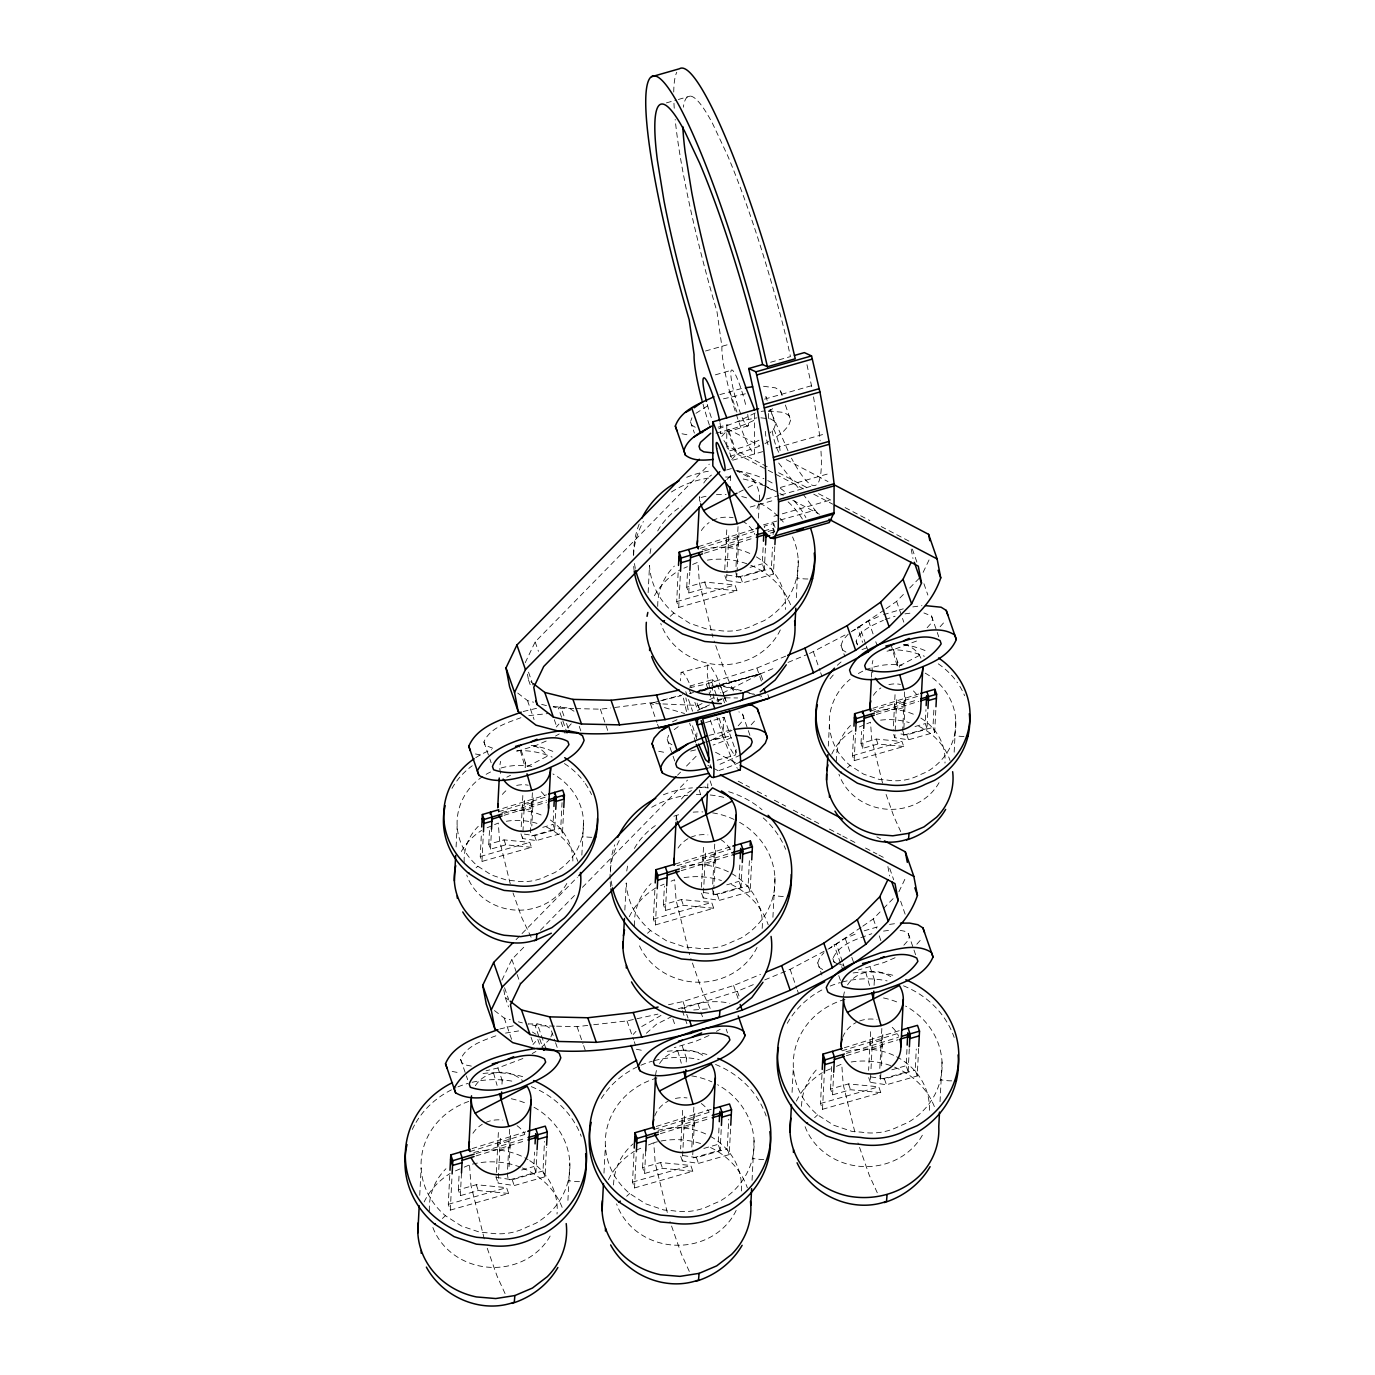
<?xml version="1.0" encoding="UTF-8"?>
<svg xmlns="http://www.w3.org/2000/svg" width="1375" height="1375" viewBox="0 0 1375 1375"><rect width="100%" height="100%" fill="white"/><g stroke="black" fill="none" stroke-linecap="round" stroke-linejoin="round"><path stroke-width="0.75" stroke-dasharray="5 3.75" d="M726.756 447.236L726.791 422.039M754.617 414.081L754.548 453.973A58.42 8.061 74 0 1 733.975 407.069A58.42 8.061 74 0 1 721.927 346.792L716.994 311.764A233.681 32.209 74 0 1 675.177 119.453M768.505 418.498L768.522 410.111M520.403 1167.169A74.456 68.389 2.9 0 0 469.511 1164.9L470.972 1185.319L484.498 1239.872M700.58 1143.536A74.456 68.389 2.9 0 0 653.744 1142.728L655.222 1163.13L667.614 1213.764M500.38 1138.311L498.111 1183.136L514.233 1185.577L545.016 1176.777L546.511 1147.231M524.528 800.439L522.913 832.528M684.63 1116.139L682.344 1160.947L698.466 1163.405L729.248 1154.588L730.761 1125.059M705.495 853.119L703.227 897.944L719.348 900.384L750.131 891.584L751.627 862.039M728.784 535.631L726.928 572.223M872.609 1037.506L870.959 1069.973M896.758 699.617L894.816 737.722L908.514 739.802L934.691 732.308L935.877 708.881M498.369 1132.502L496.1 1177.327L498.111 1183.136M522.827 795.489L520.987 831.6M682.602 1110.33L680.642 1148.967M703.484 847.309L701.319 890.072M726.773 529.839L724.608 572.602M870.581 1031.697L868.622 1070.352M895.039 694.684L893.217 730.778M509.627 1129.287L507.358 1174.112L508.355 1180.214L535.923 1172.325L536.972 1151.734M510.623 1135.389L508.87 1169.919M532.383 792.756L530.458 830.861L531.3 836.034L554.744 829.331L555.655 811.336M533.242 797.947L531.816 826.048M693.859 1107.116L691.797 1147.816M694.856 1113.2L693.103 1147.73M714.742 844.095L712.473 888.92L713.47 895.022L741.039 887.133L742.191 864.48M715.739 850.197L713.78 888.834M738.031 526.608L735.762 571.433L736.759 577.534L764.328 569.645L765.48 547.009M739.028 532.709L737.069 571.364M881.839 1028.483L879.777 1069.183M882.836 1034.584L881.083 1069.114M904.613 691.952L902.67 730.056L903.53 735.23L926.973 728.527L927.884 710.531M905.455 697.142L903.53 735.23M419.736 1195.305L421.111 1168.148M456.088 846.966L457.153 825.791M508.595 1193.448L478.277 1190.527L460.333 1195.648L458.322 1189.856L476.266 1184.717L506.567 1187.639L508.595 1193.448L450.295 1210.12L448.284 1204.311L449.9 1172.394M450.295 1210.12L452.014 1176.072M458.322 1189.856L459.164 1173.373M460.333 1195.648L461.484 1173.013M531.506 847.292L505.742 844.817L490.497 849.166L488.778 844.233L504.023 839.884L529.788 842.359L531.506 847.292L481.955 861.455L480.236 856.522L481.422 833.319M481.955 861.455L483.347 834.023M488.778 844.233L489.5 830.242M490.497 849.166L491.511 829.177M501.978 1084.153L502.167 1080.269M525.456 762.781L525.216 767.645L518.736 745.009M563.664 809.703L562.478 833.13L536.302 840.606L522.603 838.527L522.809 834.539M535.923 1172.325L533.913 1166.516L534.634 1152.113M554.744 829.331L553.025 824.398L553.747 810.408M545.016 1176.777L543.005 1170.967L544.5 1141.422M562.478 833.13L560.759 828.18L562.048 802.639M581.848 855.112L583.567 821.236M567.927 1200.392L569.817 1162.786M603.986 1173.116L605.361 1145.959M624.852 910.112L626.227 882.956A74.456 68.389 2.9 0 0 650.513 930.497L666.48 940.792L684.767 946.98L694.444 947.805A55.894 51.339 2.9 0 0 732.05 941.858L740.833 938.128A74.456 68.389 2.9 0 0 738.461 821.683M648.141 592.625L649.516 565.469A74.456 68.389 2.9 0 0 673.819 613.009L689.769 623.322L708.056 629.492L717.733 630.317A55.894 51.339 2.9 0 0 755.339 624.37L764.122 620.641A74.456 68.389 2.9 0 0 792.533 536.92M692.828 1171.259L662.509 1168.338L644.583 1173.477L642.572 1167.667L660.498 1162.545L690.817 1165.45L692.828 1171.259L634.528 1187.931L632.517 1182.122L634.133 1150.205M634.528 1187.931L636.264 1153.883M713.711 908.256L683.392 905.334L665.448 910.456L663.438 904.647L681.364 899.525L711.683 902.447L713.711 908.256L655.411 924.928L653.383 919.119L654.895 889.316M642.572 1167.667L643.397 1151.202M655.411 924.928L657.13 890.863M644.583 1173.477L645.734 1150.823M737 590.769L706.681 587.847L688.738 592.986L686.727 587.177L704.67 582.038L734.972 584.959L737 590.769L678.7 607.441L676.689 601.631L678.184 571.845M663.438 904.647L664.383 886.136M678.7 607.441L680.419 573.392M665.448 910.456L666.6 887.82M686.727 587.177L687.466 572.756M676.07 820.411L676.38 814.206A29.923 27.483 2.9 0 0 676.93 819.586M688.738 592.986L689.786 572.395M699.462 500.861L699.669 496.736A29.923 27.483 2.9 0 0 700.236 502.098M696.73 736.897L696.936 732.909M686.211 1061.981L686.4 1058.08M707.644 787.892L707.85 783.784M693 1149.792L692.587 1158.025L720.173 1150.136L721.308 1127.5M730.417 480.666L730.83 472.45M774.812 546.666L773.42 574.097L742.637 582.897L726.516 580.456L726.825 574.286M713.47 895.022L713.677 890.897M736.106 749.323L735.659 754.944L734.267 754.789C726.808 743.909 721.205 730.675 724.041 717.286L705.547 722.58M736.759 577.534L736.966 573.409M720.173 1150.136L718.145 1144.327L718.987 1127.861M741.039 887.133L739.028 881.323L739.853 864.858M758.45 518.1L759.189 503.628M729.248 1154.588L727.237 1148.778L728.733 1119.25M764.328 569.645L762.317 563.836L763.142 547.37M750.131 891.584L748.12 885.775L749.392 860.458M773.42 574.097L771.409 568.288L772.475 547.198M773.111 534.531L773.678 523.48L764.225 526.178L765.566 530.062M752.056 1180.3L754.067 1140.614M772.922 917.28L774.933 877.594M796.331 597.712L798.222 560.106M792.069 1092.403L793.341 1067.327M828.3 746.144L829.383 724.969M880.808 1092.627L850.489 1089.722L832.562 1094.844L830.552 1089.034L848.478 1083.912L878.797 1086.817L880.808 1092.627L822.508 1109.298L820.497 1103.489L822.009 1073.703M822.508 1109.298L824.244 1075.25M830.552 1089.034L831.686 1066.398M832.562 1094.844L833.611 1074.253M903.736 746.487L877.955 743.995L862.727 748.361L861.008 743.428L876.253 739.062L902.017 741.538L903.736 746.487L854.184 760.65L852.466 755.717L853.634 732.497M854.184 760.65L855.559 733.219M861.008 743.428L861.609 731.431M862.727 748.361L863.638 730.366M871.475 677.188L871.784 670.794M874.087 985.291L874.397 979.447M918.62 1048.541L917.245 1075.972L886.445 1084.772L870.341 1082.331L870.856 1072.036M919.497 655.411L897.428 666.841L897.686 661.977M909.287 1048.867L908.153 1071.52L880.567 1079.392L880.98 1071.159M908.153 1071.52L906.125 1065.711L907.07 1047.183M926.973 728.527L925.255 723.594L925.959 709.603M917.245 1075.972L915.217 1070.162L916.283 1049.056M934.691 732.308L932.972 727.375L933.952 708.211M954.164 752.177L955.78 720.431M940.036 1101.667L942.047 1061.981M724.281 695.802L716.358 675.83L709.741 664.95L681.106 672.375L680.505 680.78M707.798 664.744L707.283 674.833L710.428 692.347M714.158 698.844L712.027 686.864L712.405 679.645L715.877 682.498L720.792 692.914M492.662 748.223L485.048 745.181L483.931 741.933C489.93 727.547 507.478 722.769 520.902 717.698M695.252 427.281L691.591 424.995L690.473 421.764L691.952 417.777M471.35 1066.089L465.403 1064.938L461.759 1062.652L460.642 1059.42C466.623 1045.034 484.189 1040.256 497.612 1035.169M760.908 417.828L770.739 418.962L774.383 421.231L775.5 424.48L774.022 428.467L770.034 432.919M550.894 1036.922L552.269 1033.209M671.945 744.752L668.302 742.483L667.184 739.234L668.663 735.247M768.436 410.884L783.991 412.448L789.078 415.628L790.642 420.148L788.562 425.717L782.994 431.939L774.314 438.402M845.969 652.094L842.583 649.98L841.019 645.442L843.081 639.891L848.667 633.669M857.278 644.359L856.144 641.128C860.148 629.698 873.228 625.092 883.317 620.331M822.68 969.564L819.294 967.45L817.73 962.93L819.792 957.361L823.969 952.703M837.633 964.116L833.972 961.847L832.855 958.598C839.248 943.594 857.811 938.953 871.819 933.711M525.233 662.698L535.167 641.902L709.277 464.183M501.944 980.169L511.878 959.389L525.388 945.587M923.123 572.344L929.483 559.006M898.923 891.739L906.194 876.494M721.755 436.391L728.286 429.258L759.67 445.723M731.792 459.473L736.828 453.853L728.286 429.258M701.336 691.058L760.633 673.767L776.273 667.288M556.273 727.014L558.938 724.041M567.909 727.512L573.495 721.291M738.203 725.811L742.191 721.342L743.686 717.372L742.552 714.123L738.908 711.855M751.163 724.831L756.731 718.592M532.984 1044.502L535.648 1041.528M550.189 1038.778L541.733 1047.148M927.163 627.688L931.167 623.236L932.645 619.248L931.528 616L923.914 612.958M940.139 626.708L945.708 620.486M633.205 1034.447L635.989 1031.336M646.37 1033.244L656.58 1024.152L672.048 1016.452M903.873 945.175L907.861 940.706L909.356 936.736L908.239 933.487L904.578 931.219L898.648 930.067M916.85 944.195L922.419 937.956M726.825 479.583L732.823 473.464M516.055 939.658L520.541 935.086M522.036 933.556L577.345 877.216M677.531 775.191L680.522 772.148M686.503 766.064L698.466 753.878M540.392 930.273L576.417 893.509M582.416 887.373L687.483 780.141M886.084 608.695L896.603 601.356L903.873 593.948M909.683 588.019L921.302 576.159M862.795 926.183L873.314 918.844L882.028 909.941M883.489 908.462L893.647 898.081M695.956 413.308L710.205 404.198M768.659 411.658L774.452 407.344M674.214 729.627L678.889 726.155M851.159 631.795L868.553 620.933L881.53 615.312M641.73 1026.541L660.997 1015.437M827.87 949.283L845.264 938.42L858.241 932.8M884.331 609.933L852.895 630.884M861.042 927.403L829.606 948.355M755.27 412.964L737.945 421.472L718.747 428.794M758.983 440.241L746.47 446.067L726.67 451.722M764.964 443.609L768.694 441.53M555.483 736.072L559.23 733.975M731.981 730.434L710.686 740.283L723.044 736.777L731.706 758.759L737.361 768.367M740.506 755.03L717.234 765.531M532.194 1053.542L535.941 1051.463M716.444 1031.37L720.173 1029.273M809.531 653.503L847.395 633.806M764.723 979.911L790.144 969.375L824.089 951.294M738.856 492.267L746.281 488.434M748.137 487.472L755.545 483.639M506.825 777.167L510.503 775.277M527.055 766.7L547.284 756.233A25.438 23.358 2.9 0 0 531.884 745.164M702.109 703.519L698.328 705.444L662.853 703.948M709.655 699.686L713.436 697.761M722.872 692.966L760.633 673.767L763.262 681.347M672.478 721.806L680.264 718.248M697.778 710.239L709.448 704.911M717.234 701.353L725.02 697.812L737.636 697.967M759.395 446.256L730.366 456.311M546.167 741.039L535.047 745.869L513.322 752.366M916.523 641.042L893.406 649.67L883.558 652.025M522.878 1058.527L497.905 1067.963L486.08 1070.781M708.967 1035.547L695.991 1041.167L674.266 1047.664M895.091 957.722L883.97 962.534L858.309 969.977M683.856 568.202L687.38 566.706M487.094 827.784L490.823 826.203M859.306 726.98L863.053 725.381M660.567 885.689L664.073 884.177M455.452 1170.881L460.728 1168.63M636.178 1150.205L643.208 1147.197M825.911 1070.816L831.188 1068.564M692.639 564.455L697.916 562.237L699.377 582.639L712.903 637.192M494.553 824.622L498.3 823.041L499.537 840.383L510.503 884.898M866.783 723.8L870.513 722.219L871.75 739.578L883.248 785.95M671.12 881.203L674.627 879.708L676.087 900.127L689.614 954.68M464.234 1167.134L469.511 1164.9M648.484 1144.962L653.744 1142.728M836.464 1066.33L841.741 1064.095L843.202 1084.497L855.594 1135.131M689.7 687.723L706.269 684.062L756.886 668.078L785.709 656.133M788.013 662.423L807.572 654.328M668.473 1004.747L682.98 1001.55L733.597 985.548L760.495 974.411M698.998 1003.372L737.344 991.255L754.944 983.967M719.812 394.625L741.52 388.506M723.473 398.836L746.625 393.508M715.928 433.125L729.3 429.791A58.386 21.639 -19.1 0 0 754.566 420.062M883.506 614.659L903.255 608.816M885.173 619.523L895.108 616.223M709.019 735.384L732.394 729.627M706.733 741.572L731.878 735.573M864.188 930.823L878.006 926.767M678.184 1008.786C694.684 1003.595 712.645 999.161 729.85 1003.337M698.466 546.597L754.05 529.22M502.734 808.431L546.477 794.836M872.97 708.262L918.706 694.014M675.177 864.067L730.761 846.691M472.055 1148.606L525.645 1131.9M844.284 1047.784L899.903 1030.477M656.305 1126.417L711.923 1109.109M700.339 548.264L753.93 531.575M498.644 811.731L546.373 796.847M870.873 710.909L918.603 696.025M677.05 865.752L730.641 849.062M469.923 1151.597L525.525 1134.255M842.153 1050.792L899.783 1032.831M654.173 1129.425L711.803 1111.464M704.619 550.859L754.462 535.494M704.498 553.214L754.342 537.848M504.213 813.295L546.631 800.233M504.109 815.306L546.528 802.227M876.425 712.491L916.919 699.995M876.322 714.484L918.758 701.422M681.33 868.33L733.133 852.397M681.209 870.702L733.013 854.752M476.214 1153.522L526.058 1138.173M476.094 1155.894L525.938 1140.528M846.45 1053.353L898.288 1037.352M846.33 1055.725L898.167 1039.723M660.464 1131.35L710.308 1115.984M660.344 1133.705L710.188 1118.339M701.972 690.989L760.633 673.767L699.342 690.25M666.411 102.884L676.345 100.048M678.339 99.481L690.25 96.061M705.461 351.02L727.323 344.781M715.378 374.842L731.277 370.305M770.584 362.261L790.436 356.589L788.081 345.709A204.462 28.187 74 0 0 727.427 155.152L712.542 123.458A204.462 28.187 74 0 0 683.341 107.198M764.534 399.145L813.983 385M748.155 425.786L720.345 433.744A29.202 4.022 74 0 0 719.898 422.417M732.686 460.212L764.483 451.12M775.706 447.958L825.155 433.83M726.602 469.958L731.809 468.462M780.33 487.489L829.778 473.361M766.356 499.091L778.714 495.55M780.777 494.966L813.742 485.547M750.217 507.048L774.933 499.984M773.919 516.227L829.555 500.311M763.52 524.855L815.031 510.125L820.548 516.708M763.984 530.905L773.438 528.206L775.448 534.016M768.127 531.455L775.689 529.289M770.413 533.088L774.538 531.902M750.062 567.342L762.317 563.836M726.516 580.456L724.505 574.647L740.609 577.105L771.409 568.288M676.689 601.631L734.972 584.959M689.82 686.091L712.405 679.645M760.633 673.767L695.561 691.934L720.569 685.747L740.816 691.006M716.805 700.15L725.02 697.812L726.275 701.628M697.091 703.106L698.998 708.95L709.277 706.011M717.183 760.237L735.659 754.944M542.764 827.337L553.025 824.398M914.994 726.533L925.255 723.594M522.603 838.527L520.884 833.594L534.583 835.673L560.759 828.18M480.236 856.522L529.788 842.359M900.934 733.975L906.812 734.869L932.972 727.375M852.466 755.717L902.017 741.538M726.773 884.83L739.028 881.323M703.227 897.944L701.216 892.134L717.32 894.575L748.12 885.775M653.383 919.119L711.683 902.447M521.658 1170.022L533.913 1166.516M891.825 1069.802L906.125 1065.711M496.1 1177.327L512.205 1179.767L543.005 1170.967M870.341 1082.331L868.312 1076.522L884.434 1078.963L915.217 1070.162M448.284 1204.311L506.567 1187.639M820.497 1103.489L878.797 1086.817M703.845 1148.417L718.145 1144.327M682.344 1160.947L680.333 1155.155L696.455 1157.595L727.237 1148.778M632.517 1182.122L690.817 1165.45M654.414 702.333L612.837 707.73M662.578 700.133L680.969 695.183M699.583 690.955L710.755 687.998L699.377 690.989M699.222 691.058L710.669 688.153M658.642 701.336L650.323 703.433L656.889 722.339M660.722 700.803L681.519 695.578M689.391 693.55L693.516 692.519M737.962 421.455L756.989 417.845M718.145 427.144L728.011 424.789M523.17 711.511L536.955 708.228M528.808 715.619L549.725 713.384M690.662 751.077L696.575 749.667M707.334 768.264L711.287 767.336M499.881 1028.981L513.666 1025.698M505.519 1033.106L518.633 1030.923M593.708 1024.736L627.034 1020.903L657.92 1014.131M761.148 411.4L764.809 410.902M912.811 606.908L921.938 605.67M904.973 613.869L912.312 612.872M889.522 924.395L895.005 923.656M883.523 931.098L890.845 930.102M693.705 1009.972L710.669 1008.683M575.747 708.606L600.342 709.173L610.758 707.97M556.548 1026.18L577.053 1026.661L591.628 1024.977M763.538 386.272L775.448 387.853L780.536 391.033L781.859 394.814M553.283 706.458L568.906 708.039L573.994 711.202M573.684 708.555L558.439 708.194L553.197 706.905M554.503 1026.128L535.15 1025.681L528.155 1023.962L537.333 1023.894L545.617 1025.509L550.705 1028.689L554.898 1040.772M660.756 703.862L650.323 703.433L656.373 705.203M681.106 672.375L683.048 672.581L685.97 676.362L691.195 687.087M682 433.778L690.267 435.394M658.711 751.266L666.978 752.881M475.458 753.964L483.725 755.562M839.609 964.511L843.562 965.267M636.402 1049.263L644.686 1050.878M452.169 1071.434L460.436 1073.05M720.208 684.888L742.603 691.006M748.911 693.103L752.967 694.152M517.739 693.069L527.502 700.58L533.552 702.195M541.647 704.344L549.725 706.492M494.45 1010.556L504.213 1018.05L510.262 1019.666M518.358 1021.814L522.397 1022.897M744.648 691.573L754.858 694.409M756.903 694.977L763.039 696.661M664.434 707.575L684.578 713.505M786.242 459.663L828.008 481.577M767.198 466.744L727.289 445.809L731.569 458.098M778.611 472.725L807.108 487.678M818.52 493.659L831.823 500.637M845.127 507.616L869.842 520.575M881.238 526.573L909.752 541.527M736.828 453.853L766.305 469.322M768.212 470.319L806.163 490.222M813.759 494.209L832.734 504.161M735.831 470.387L762.438 484.361M764.345 485.358L783.337 495.327M792.842 500.311L819.448 514.267M715.498 752.245L738.272 764.191M876.838 836.894L880.636 838.887M707.798 765.273L711.597 767.267M713.505 768.264L719.211 771.255M738.203 781.223L749.616 787.205M757.212 791.209L766.717 796.194M774.314 800.181L785.727 806.163M793.323 810.15L804.736 816.131M806.627 817.128L821.838 825.103M829.434 829.091L840.847 835.072M842.737 836.069L857.948 844.044M865.545 848.031L876.958 854.013M878.848 855.009L884.555 858M532.366 1032.023L536.009 1034.292M482.745 776.462A63.284 58.128 2.9 0 0 477.795 866.198L491.373 874.964L506.911 880.206L515.144 880.911A47.523 43.639 2.9 0 0 547.095 875.858L554.572 872.678A63.284 58.128 2.9 0 0 552.939 773.936M845.006 999.333A74.456 68.389 2.9 0 0 817.627 1114.867L833.594 1125.18L851.881 1131.367L861.558 1132.175A55.894 51.339 2.9 0 0 899.147 1126.245L907.947 1122.498A74.456 68.389 2.9 0 0 905.558 1006.07M657.027 1077.966A74.456 68.389 2.9 0 0 629.647 1193.5L645.614 1203.812L663.902 1210L673.578 1210.808A55.894 51.339 2.9 0 0 711.167 1204.878L719.967 1201.131A74.456 68.389 2.9 0 0 717.578 1084.703M468.738 1101.427A74.456 68.389 2.9 0 0 445.414 1215.689L461.364 1225.984L479.652 1232.172L489.328 1232.997A55.894 51.339 2.9 0 0 526.934 1227.05L535.717 1223.32A74.456 68.389 2.9 0 0 533.345 1106.875M527.433 674.197L528.516 679.938L531.781 682.447M503.766 989.759L505.227 997.425L508.492 999.917M778.68 463.014L799.167 489.07M802.931 493.934L815.031 510.125M900.728 831.6L893.939 816.733L885.242 792.034M733.459 690.92L725.467 673.406L714.141 641.025M877.284 1192.778L869.292 1175.281L857.966 1142.883M710.17 1008.391L702.178 990.894L690.852 958.495M531.111 937.183L521.727 917.538L513.013 892.856M689.305 1271.411L681.312 1253.914L669.986 1221.516M505.055 1293.583L497.062 1276.086L486.991 1247.52M689.184 690.13L690.955 693.516M788.013 450.811L769.983 409.647M722.82 698.139L724.745 703.33M694.856 702.316L698.053 710.961M912.364 549.089L917.623 564.214M923.931 583.722L927.867 595.066M931.528 616L936.787 631.142M937.252 632.483L938.747 636.814M896.603 601.356L901.863 616.498M902.516 618.389L903.822 622.17M893.406 649.67L899.508 667.236M868.553 620.933L873.159 634.184M875.789 641.747L877.095 645.528M906.812 734.869L908.514 739.802M785.383 405.006L790.642 420.148M865.734 644.222L859.822 627.189L857.347 627.206L862.606 642.331M866.387 646.113L868.347 651.784M893.681 734.422L894.816 737.722M856.144 641.128L857.467 644.909M767.164 400.417L765.858 396.636L766.975 399.884M770.258 409.337L775.5 424.48M876.253 739.062L877.955 743.995M841.019 645.442L844.955 656.803M729.712 391.325L736.931 412.139M773.678 523.48L775.019 527.347M889.745 868.467L893.681 879.811M900.642 901.209L905.231 914.444M813.433 651.887L820.016 670.811M820.669 672.702L821.975 676.483M908.239 933.487L916.764 958.083M727.736 430.306L736.278 454.902M873.314 918.844L876.597 928.297M879.227 935.859L881.856 943.439M690.473 421.764L694.409 433.108M740.609 577.105L742.637 582.897M870.117 967.158L875.6 982.97M767.852 694.581L769.175 698.362M756.886 668.078L761.475 681.312M845.264 938.42L851.177 955.453M851.83 957.344L853.806 963.016M884.434 1078.963L886.445 1084.772M842.445 961.692L836.533 944.677L834.058 944.677L842.6 969.272M843.098 963.583L845.058 969.272M704.67 582.038L706.681 587.847M832.855 958.598L834.178 962.38M838.767 975.631L841.397 983.194M742.552 714.123L747.811 729.248M748.275 730.606L750.441 736.828M817.73 962.93L821.906 975.03M711.803 682.052L716.564 695.75M717.234 697.709L718.592 701.628M724.041 717.286L736.261 752.537M848.478 1083.912L850.489 1089.722M706.269 684.062L711.528 699.188M710.359 720.156L714.948 733.408M790.144 969.375L796.709 988.281M797.38 990.172L798.686 993.97M685.781 691.642L687.827 697.52M688.497 699.48L692.587 711.219M710.359 764.809L711.666 768.591M710.102 780.845L711.923 786.122M667.184 739.234L672.237 753.827M673.097 756.267L675.056 761.939M717.32 894.575L719.348 900.384M657.542 724.23L658.866 728.011M737.344 991.255L739.32 996.927M733.597 985.548L738.186 998.8M681.364 899.525L683.392 905.334M726.172 1029.136L727.478 1032.917M600.342 709.173L608.867 733.769M702.488 1016.761L697.898 1003.527L681.708 1008.838L684.114 1006.809L686.091 1012.481M682.98 1001.55L685.609 1009.112M686.744 1014.372L688.05 1018.153M682.361 1010.728L686.967 1023.962M579.253 726.344L580.817 730.864M672.891 1018.995L675.52 1026.558M682.138 1045.791L687.62 1061.586M563.905 715.877L560.622 706.423L558.439 708.194L566.981 732.789M566.534 723.439L569.164 731.019M535.167 641.902L538.45 651.355M561.086 721.944L565.022 733.305M554.314 719.727L556.944 727.289M528.516 672.152L533.122 685.403M696.455 1157.595L698.466 1163.405M528.516 679.938L531.145 687.5M527.502 700.58L534.067 719.486M627.034 1020.903L633.6 1039.827M634.253 1041.717L635.577 1045.498M521.194 750.475L526.677 766.287M660.498 1162.545L662.509 1168.338M534.583 835.673L536.302 840.606M483.931 741.933L489.655 758.416M489.844 758.966L491.15 762.747M577.053 1026.661L582.948 1043.677M583.619 1045.567L585.578 1051.239M504.023 839.884L505.742 844.817M555.552 1042.662L557.528 1048.352M545.875 1048.489L537.333 1023.894L535.15 1025.681L539.086 1037.025M539.756 1038.916L543.692 1050.277M511.878 959.389L516.467 972.623M517.138 974.514L520.42 983.967M537.797 1039.431L540.616 1047.544M531.025 1037.214L533.655 1044.777M504.573 987.748L508.509 999.092M505.227 997.425L508.509 1006.878M504.213 1018.05L512.737 1042.645M497.905 1067.963L503.387 1083.775M512.205 1179.767L514.233 1185.577M460.642 1059.42L465.884 1074.545M466.348 1075.903L467.672 1079.684M476.266 1184.717L478.277 1190.527M780.536 391.033L782.1 395.553M720.569 685.747L725.691 701.319L725.02 697.812M723.319 731.259L719.039 717.698M723.044 736.777L716.942 717.475M699.583 709.259L698.328 705.444L698.998 708.95M696.627 738.891L691.763 723.353M695.733 742.5L689.666 723.13M890.948 644.205L897.428 666.841M865.769 972.297L869.877 986.648M699.256 789.972L701.009 796.108M677.789 1050.93L681.312 1063.219M493.556 1073.119L497.08 1085.408M686.503 711.511L682.481 694.048M806.97 364.736L811.783 386.959M688.188 709.878L685.867 697.95M911.178 549.055L912.966 558.473M887.889 866.542L889.677 875.944M813.519 396.894L818.83 429.395A204.462 28.187 74 0 1 820.136 440.825M879.897 1075.336L880.567 1079.392M709.414 425.184A58.42 8.061 74 0 1 702.986 404.009M711.322 417.536A29.202 4.022 74 0 1 706.939 403.167M674.231 108.247A233.681 32.209 74 0 1 673.956 103.263M673.733 92.022A233.681 32.209 74 0 1 676.741 72.273M747.708 414.459A29.202 4.022 74 0 1 741.452 415.817M740.884 414.356A29.202 4.022 74 0 1 731.38 370.167A29.202 4.022 74 0 1 746.419 407.997M820.978 451.172A204.462 28.187 74 0 1 791.467 458.15M723.886 440.619A14.609 2.011 74 0 1 727.873 448.834M778.783 452.289A12.77 1.753 74 0 1 772.716 433.623A12.77 1.753 74 0 1 775.466 433.039A12.77 1.753 74 0 1 780.106 451.997M768.006 444.761A12.77 1.753 74 0 1 766.7 431.303M963.978 736.467A22.327 8.714 13.3 0 1 954.405 735.505M925.169 673.131A63.284 58.128 2.9 0 1 926.802 771.873L919.325 775.053A47.523 43.639 2.9 0 1 887.356 780.089L879.141 779.402L863.586 774.142L850.025 765.394A63.284 58.128 2.9 0 1 850.145 679.25M858.361 673.527A63.284 58.128 2.9 0 1 863.741 670.725M865.597 669.9A63.284 58.128 2.9 0 1 901.966 665.277M831.772 754.084A63.284 58.128 2.9 0 1 852.173 730.692M880.602 720.156A63.284 58.128 2.9 0 1 909.219 722.58M918.775 726.292A63.284 58.128 2.9 0 1 950.056 760.513M837.323 665.277A77.069 70.778 2.9 0 1 843.219 660.241M861.97 649.619A77.069 70.778 2.9 0 1 867.608 647.625M903.409 644.617A77.069 70.778 2.9 0 1 928.28 652.025M830.036 678.837A77.069 70.778 2.9 0 1 835.656 672.478M889.006 649.808A77.069 70.778 2.9 0 1 924.378 656.27M938.266 663.833A77.069 70.778 2.9 0 1 957.498 682.773M959.802 686.297A77.069 70.778 2.9 0 1 964.597 695.681M939.039 782.684A54.364 49.93 2.9 0 1 886.205 809.153A54.364 49.93 2.9 0 1 838.939 774.228M836.413 761.372A54.364 49.93 2.9 0 1 850.489 725.502M874.156 711.717A54.364 49.93 2.9 0 1 915.613 715.223M920.872 718.094A54.364 49.93 2.9 0 1 944.969 763.056M850.025 765.359A22.327 5.62 -49.9 0 1 847.464 767.748M873.417 695.32A25.438 23.358 2.9 0 1 880.894 687.947M888.903 684.612A25.438 23.358 2.9 0 1 900.453 684.406M913.43 690.955A25.438 23.358 2.9 0 1 917.452 695.836M872.85 672.598A25.438 23.358 2.9 0 1 872.902 660.516M904.114 644.359A25.438 23.358 2.9 0 1 921.353 659.123M731.259 737.55A58.386 21.639 -19.1 0 1 713.058 745.061M739.802 762.145A58.386 21.639 -19.1 0 1 716.306 771.341M817.627 1114.833A26.262 6.617 -49.9 0 1 814.619 1117.652M796.383 1101.117A74.456 68.389 2.9 0 1 822.37 1072.638M851.177 1061.998A74.456 68.389 2.9 0 1 892.633 1066.347M894.627 1067.155A74.456 68.389 2.9 0 1 935.309 1109.144M951.706 1080.853A26.262 10.244 13.3 0 1 940.431 1079.719M787.239 1023.327A90.664 83.273 2.9 0 1 822.456 989.656M830.156 986.064A90.664 83.273 2.9 0 1 840.211 982.575M842.256 982.008A90.664 83.273 2.9 0 1 887.081 980.891M903.512 985.841A90.664 83.273 2.9 0 1 954.164 1037.438M883.506 997.941A74.456 68.389 2.9 0 1 899.869 1003.234M853.119 972.967A90.664 83.273 2.9 0 1 895.744 976.095M922.35 1135.217A63.972 58.747 2.9 0 1 860.183 1166.378A63.972 58.747 2.9 0 1 804.581 1125.266M801.556 1106.325A63.972 58.747 2.9 0 1 818.177 1067.963M846.02 1051.737A63.972 58.747 2.9 0 1 894.798 1055.845M896.62 1056.773A63.972 58.747 2.9 0 1 929.38 1111.309M842.703 1037.334A29.923 27.483 2.9 0 1 856.144 1022.519M859.65 1020.972A29.923 27.483 2.9 0 1 876.958 1019.597M892.22 1027.297A29.923 27.483 2.9 0 1 898.666 1036.286M843.562 996.806A29.923 27.483 2.9 0 1 844.542 991.495M847.55 984.895A29.923 27.483 2.9 0 1 893.217 978.502M629.269 916.73A74.456 68.389 2.9 0 1 657.044 887.184M684.08 877.628A74.456 68.389 2.9 0 1 721.445 880.533M731.397 884.503A74.456 68.389 2.9 0 1 768.212 924.756M626.742 871.028A74.456 68.389 2.9 0 1 627.842 865.167M634.408 848.409A74.456 68.389 2.9 0 1 656.769 824.622M673.836 816.234A74.456 68.389 2.9 0 1 681.622 813.983M693.172 812.161A74.456 68.389 2.9 0 1 702.848 811.92M712.594 812.866A74.456 68.389 2.9 0 1 734.68 819.741M650.53 930.445A26.262 6.617 -49.9 0 1 647.522 933.281M610.706 886.909A90.664 83.273 2.9 0 1 610.156 880.997M610.087 879.038A90.664 83.273 2.9 0 1 620.125 838.956M651.698 807.297A90.664 83.273 2.9 0 1 687.809 795.197M696.386 794.509A90.664 83.273 2.9 0 1 700.322 794.441M710.222 794.991A90.664 83.273 2.9 0 1 726.206 798.016M763.245 817.936A90.664 83.273 2.9 0 1 785.658 849.32M783.286 896.466A26.262 10.244 13.3 0 1 773.317 895.331M757.041 947.392A63.972 58.747 2.9 0 1 696.197 982.18A63.972 58.747 2.9 0 1 638.155 942.7M634.511 925.77A63.972 58.747 2.9 0 1 651.062 883.575M680.9 866.817A63.972 58.747 2.9 0 1 762.128 928.864M612.047 885.913A90.664 83.273 2.9 0 1 611.05 880M610.431 872.128A90.664 83.273 2.9 0 1 614.711 844.817M663.403 794.784A90.664 83.273 2.9 0 1 692.45 787.858M696.73 787.6A90.664 83.273 2.9 0 1 708.589 787.892M728.63 791.708A90.664 83.273 2.9 0 1 762.025 809.686M681.484 799.013A29.923 27.483 2.9 0 1 691.436 790.591M700.562 787.531A29.923 27.483 2.9 0 1 706.406 787.067M678.047 848.066A29.923 27.483 2.9 0 1 689.03 838.131M690.748 837.306A29.923 27.483 2.9 0 1 707.902 834.9M720.603 839.438A29.923 27.483 2.9 0 1 732.256 853.6M412.277 1129.477A90.664 83.273 2.9 0 1 415.009 1124.148M416.023 1122.412A90.664 83.273 2.9 0 1 455.967 1087.711M457.927 1086.869A90.664 83.273 2.9 0 1 467.981 1083.38M472.106 1082.297A90.664 83.273 2.9 0 1 514.852 1081.695M531.3 1086.645A90.664 83.273 2.9 0 1 581.264 1136.369M579.477 1181.675A26.262 10.244 13.3 0 1 568.202 1180.541M511.277 1098.763A74.456 68.389 2.9 0 1 527.639 1104.039M424.153 1201.922A74.456 68.389 2.9 0 1 450.141 1173.459M522.397 1167.959A74.456 68.389 2.9 0 1 563.097 1209.948M483.055 1073.48A90.664 83.273 2.9 0 1 523.514 1076.9M550.137 1236.039A63.972 58.747 2.9 0 1 487.97 1267.183A63.972 58.747 2.9 0 1 432.369 1226.088M429.395 1210.962A63.972 58.747 2.9 0 1 445.947 1168.767M473.791 1152.542A63.972 58.747 2.9 0 1 528 1159.589M529.753 1160.672A63.972 58.747 2.9 0 1 557.012 1214.056M445.414 1215.655A26.262 6.617 -49.9 0 1 442.406 1218.473M472.931 1133.258A29.923 27.483 2.9 0 1 482.264 1124.252M485.65 1122.498A29.923 27.483 2.9 0 1 502.786 1120.092M517.069 1125.713A29.923 27.483 2.9 0 1 524.734 1133.859M475.337 1085.717A29.923 27.483 2.9 0 1 522.414 1080.561M629.647 1193.466A26.262 6.617 -49.9 0 1 626.639 1196.284M608.403 1179.75A74.456 68.389 2.9 0 1 634.391 1151.27M710.531 1147.523A74.456 68.389 2.9 0 1 747.33 1187.777M763.727 1159.486A26.262 10.244 13.3 0 1 752.452 1158.352M601.305 1098.522A90.664 83.273 2.9 0 1 652.214 1061.208M654.259 1060.641A90.664 83.273 2.9 0 1 699.102 1059.506M715.533 1064.473A90.664 83.273 2.9 0 1 766.184 1116.07M691.711 1075.886A74.456 68.389 2.9 0 1 711.889 1081.867M667.288 1051.308A90.664 83.273 2.9 0 1 709.809 1055.364M736.158 1210.412A63.972 58.747 2.9 0 1 674.283 1245.148A63.972 58.747 2.9 0 1 616.602 1203.898M613.577 1184.958A63.972 58.747 2.9 0 1 633.102 1143.862M658.041 1130.353A63.972 58.747 2.9 0 1 706.819 1134.478M710.462 1136.369A63.972 58.747 2.9 0 1 741.262 1191.867M654.723 1115.967A29.923 27.483 2.9 0 1 668.164 1101.152M675.383 1098.487A29.923 27.483 2.9 0 1 687.036 1097.92M701.319 1103.523A29.923 27.483 2.9 0 1 708.967 1111.67M655.583 1075.439A29.923 27.483 2.9 0 1 656.562 1070.128M659.57 1063.528A29.923 27.483 2.9 0 1 705.237 1057.134M654.431 595.702A74.456 68.389 2.9 0 1 680.333 569.697M707.369 560.141A74.456 68.389 2.9 0 1 748.808 564.489M750.802 565.28A74.456 68.389 2.9 0 1 790.814 605.395M650.031 553.541A74.456 68.389 2.9 0 1 651.131 547.68M657.697 530.939A74.456 68.389 2.9 0 1 681.828 506.017M701.198 497.458A74.456 68.389 2.9 0 1 706.819 496.083M716.461 494.673A74.456 68.389 2.9 0 1 726.155 494.45M741.778 496.547A74.456 68.389 2.9 0 1 750.062 498.97M759.877 503.198A74.456 68.389 2.9 0 1 778.542 516.794M779.986 518.289A74.456 68.389 2.9 0 1 785.297 524.648M673.819 612.975A26.262 6.617 -49.9 0 1 669.831 616.653M634.27 571.398A90.664 83.273 2.9 0 1 633.462 563.527M633.445 555.603A90.664 83.273 2.9 0 1 643.414 521.469M671.43 491.992A90.664 83.273 2.9 0 1 708.967 478.002M725.588 476.987A90.664 83.273 2.9 0 1 733.511 477.503M743.256 479.016A90.664 83.273 2.9 0 1 763.623 485.65M767.422 487.489A90.664 83.273 2.9 0 1 774.795 491.666M788.081 501.841A90.664 83.273 2.9 0 1 802.484 519.2M807.881 578.995A26.262 10.244 13.3 0 1 796.606 577.861M780.33 629.905A63.972 58.747 2.9 0 1 718.455 664.658A63.972 58.747 2.9 0 1 660.773 623.408M657.731 606.375A63.972 58.747 2.9 0 1 674.352 566.087M702.195 549.863A63.972 58.747 2.9 0 1 750.991 553.987M756.405 556.909A63.972 58.747 2.9 0 1 785.555 609.452M635.336 568.442A90.664 83.273 2.9 0 1 634.339 562.53M633.72 554.658A90.664 83.273 2.9 0 1 639.409 523.583M686.692 477.297A90.664 83.273 2.9 0 1 711.459 470.817M737.791 471.092A90.664 83.273 2.9 0 1 763.967 478.758M767.766 480.58A90.664 83.273 2.9 0 1 773.334 483.656M780.398 488.331A90.664 83.273 2.9 0 1 785.314 492.198M794.252 500.878A90.664 83.273 2.9 0 1 805.888 517.584M737.447 470.611A29.923 27.483 2.9 0 1 755.425 511.105M703.742 483.038A29.923 27.483 2.9 0 1 711.477 475.062M701.336 530.578A29.923 27.483 2.9 0 1 709.07 522.603M712.319 520.644A29.923 27.483 2.9 0 1 733.133 517.739M742.242 521.005A29.923 27.483 2.9 0 1 754.858 534.428M451.98 788.391A77.069 70.778 2.9 0 1 472.261 765.755M516.794 750.613A77.069 70.778 2.9 0 1 552.148 757.075M564.403 763.538A77.069 70.778 2.9 0 1 584.048 781.877M585.286 783.578A77.069 70.778 2.9 0 1 591.542 794.578M591.766 837.289A22.327 8.714 13.3 0 1 582.192 836.309M486.148 774.331A63.284 58.128 2.9 0 1 491.511 771.53M501.084 767.989A63.284 58.128 2.9 0 1 531.781 766.425M461.33 851.486A63.284 58.128 2.9 0 1 481.645 830.414M506.327 821.253A63.284 58.128 2.9 0 1 536.989 823.384M546.562 827.114A63.284 58.128 2.9 0 1 577.827 861.334M475.784 757.659A77.069 70.778 2.9 0 1 491.631 749.719M531.197 745.422A77.069 70.778 2.9 0 1 556.067 752.847M566.827 883.489A54.364 49.93 2.9 0 1 513.975 909.975A54.364 49.93 2.9 0 1 466.727 875.033M464.2 862.194A54.364 49.93 2.9 0 1 478.259 826.323M501.944 812.522A54.364 49.93 2.9 0 1 543.4 816.028M550.327 819.998A54.364 49.93 2.9 0 1 572.842 862.005M477.812 866.164A22.327 5.62 -49.9 0 1 476.094 867.797M502.391 794.441A25.438 23.358 2.9 0 1 508.664 788.769M516.673 785.434A25.438 23.358 2.9 0 1 528.223 785.211M541.217 791.759A25.438 23.358 2.9 0 1 545.239 796.641M500.62 773.42A25.438 23.358 2.9 0 1 500.689 761.32M737.43 538.502L726.172 541.716L728.183 547.525L738.427 544.603L737.43 538.502M531.867 802.862L522.311 805.595L524.03 810.545L532.727 808.053L531.867 802.862M904.097 702.058L894.523 704.791L896.242 709.723L904.939 707.231L904.097 702.058M714.141 855.989L702.883 859.203L704.894 865.012L715.137 862.073L714.141 855.989M509.025 1141.181L497.767 1144.395L499.778 1150.205L510.022 1147.283L509.025 1141.181M881.238 1040.359L869.98 1043.591L872.008 1049.4L882.234 1046.461L881.238 1040.359M693.258 1118.992L682 1122.206L684.028 1128.016L694.255 1125.094L693.258 1118.992"/><path stroke-width="1.5" d="M758.587 408.753L712.886 421.816L712.817 465.902L759.412 526.041L770.413 538.02L773.644 538.502L829.28 522.586L834.023 512.789L834.092 483.742L829.039 441.409L819.93 391.995L811.542 355.919L804.358 352.619L794.423 355.455M773.644 538.502L778.216 529.942L778.594 501.755L773.85 460.127L764.294 407.894L755.923 371.817L748.722 368.517L756.594 404.886L763.194 445.294A204.462 28.187 74 0 1 735.831 474.048L720.947 442.355L712.886 421.816M421.18 1253.227L421.283 1250.511M457.222 898.116L457.308 895.795M605.43 1231.037L605.533 1228.322M626.295 968.034L626.398 965.319M649.584 650.547L649.688 647.831M793.409 1152.422L793.513 1149.689M829.434 797.294L829.52 794.991M417.828 1232.911L419.203 1205.755M454.369 880.842L455.658 855.422M450.003 1170.263L450.777 1154.897L470.061 1149.259L469.923 1151.597M452.117 1173.941L452.788 1160.706L450.777 1154.897M461.484 1173.013L462.241 1157.991L460.23 1152.198M481.748 826.977L482.367 814.533L498.747 809.737L498.644 811.731M483.45 831.909L484.086 819.466L482.367 814.533M468.858 1146.956L471.264 1099.398M490.308 814.241L490.411 812.23L492.113 817.163L491.511 829.177M499.245 777.992L497.733 807.778A25.438 23.358 2.9 0 1 498.145 803.722M501.188 1099.742L501.583 1091.956M531.094 1100.086L528.688 1147.644A29.923 27.483 2.9 0 1 504.487 1174.319A29.923 27.483 2.9 0 1 471.092 1157.492M548.591 808.362L550.636 767.938A25.438 23.358 2.9 0 1 531.695 790.298A25.438 23.358 2.9 0 1 503.147 779.075M535.064 1143.88L535.477 1135.647M553.936 806.403L554.452 796.417L556.17 801.35L564.197 799.047L563.062 795.764M554.555 794.406L554.658 792.395L562.684 790.092L564.403 795.042L563.767 807.572M537.075 1149.689L537.831 1134.667L535.82 1128.858L527.673 1131.281M555.758 809.342L556.359 797.328L554.658 792.395L548.522 794.217M546.614 1145.134L547.284 1131.969L545.273 1126.159L535.82 1128.858M602.078 1210.722L603.453 1183.566M622.944 947.719L624.439 918.466M634.236 1148.073L635.027 1132.708L654.294 1127.088L654.173 1129.425M636.367 1151.752L637.038 1138.517L635.027 1132.708M655.222 882.939L655.892 869.705L675.177 864.067M657.233 888.748L657.903 875.514L655.892 869.705M645.734 1150.823L646.491 1135.819L644.48 1130.009M678.511 565.452L679.181 552.217L698.466 546.597L698.328 548.934M680.522 571.261L681.192 558.027L679.181 552.217M653.108 1124.767L655.514 1077.227A29.923 27.483 2.9 0 0 693.052 1104.194A29.923 27.483 2.9 0 0 711.391 1064.13L659.467 1091.011M666.703 885.758L667.356 872.798L665.345 867.006M673.973 861.764L675.967 822.473M689.889 570.333L690.645 555.328L688.634 549.519M697.263 544.277L699.153 507.066M697.641 718.936L697.348 724.934L703.502 723.164M685.42 1077.57L685.816 1069.767M706.303 814.55L707.438 791.983M729.592 497.08L730.108 486.819M715.327 1077.914L712.92 1125.455A29.923 27.483 2.9 0 1 687.758 1152.284A29.923 27.483 2.9 0 1 654.655 1133.619M719.297 1121.691L719.709 1113.458M736.209 814.894L733.803 862.452A29.923 27.483 2.9 0 1 708.641 889.281A29.923 27.483 2.9 0 1 675.52 870.598M721.411 1125.438L722.081 1112.478L720.053 1106.686L713.952 1108.491M740.18 858.688L740.695 848.392L742.706 854.202L752.159 851.486M758.141 524.288L757.092 544.964A29.923 27.483 2.9 0 1 731.93 571.794A29.923 27.483 2.9 0 1 698.809 553.128M742.294 862.434L742.947 849.475L740.936 843.666L732.789 846.089M730.761 1125.059L731.534 1109.78L729.506 1103.97L720.053 1106.686M763.469 541.2L763.984 530.905L765.995 536.714L769.777 535.631M750.148 845.694L750.389 840.967L740.936 843.666M765.583 544.947L766.116 534.359L756.302 537.264M751.73 859.925L752.4 846.777L750.389 840.967M774.916 544.569L775.345 536.113M750.784 1205.377L751.627 1188.653M794.956 624.869L795.798 608.162M790.058 1132.089L791.433 1104.933M826.581 780.02L827.87 754.617M822.216 1069.441L823.006 1054.092L842.273 1048.455M824.347 1073.119L825.017 1059.884L823.006 1054.092M833.714 1072.208L834.47 1057.186L832.459 1051.377M853.961 726.172L854.597 713.711L870.977 708.933L870.873 710.909M855.68 731.105L856.298 718.644L854.597 713.711M841.087 1046.152L843.494 998.594A29.923 27.483 2.9 0 0 881.031 1025.578A29.923 27.483 2.9 0 0 899.37 985.497L847.447 1012.378M862.52 713.419L862.623 711.425L864.342 716.358L863.723 728.372M869.963 706.973L871.355 679.319M873.4 998.938L873.795 991.134M900.9 1046.839L903.306 999.281M907.173 1045.12L907.792 1032.78L909.82 1038.572L919.273 1035.873M926.166 705.598L926.664 695.595M909.391 1046.805L910.061 1033.862L908.033 1028.053L901.931 1029.875M927.97 708.538L928.589 696.523L926.87 691.591L920.734 693.413M934.708 693.309L934.914 689.288L926.87 691.591M918.741 1046.427L919.514 1031.147L917.486 1025.355L908.033 1028.053M935.98 706.75L936.616 694.22L934.914 689.288M939.503 1112.117L938.764 1126.744A74.456 68.389 2.9 0 1 919.497 1175.848C900.814 1193.758 873.864 1200.856 848.598 1196.13A74.456 68.389 2.9 0 1 790.883 1118.202M580.439 872.506A63.284 58.128 2.9 0 1 564.403 918.036L551.788 927.712L536.852 934.089L536.353 939.709C509.266 949.558 477.366 936.427 462.739 911.952M566.208 1223.595A74.456 68.389 2.9 0 1 547.284 1276.67L532.452 1288.048L514.869 1295.559L514.284 1302.159C481.559 1314.087 442.802 1297.433 426.37 1267.114M794.612 620.933A74.456 68.389 2.9 0 1 775.689 673.991L760.856 685.369L743.273 692.88L742.689 699.497L740.369 700.734M771.066 936.427A74.456 68.389 2.9 0 1 752.4 991.478L737.567 1002.856L719.984 1010.367L719.4 1016.967C686.675 1028.895 647.9 1012.241 631.486 981.922M750.458 1201.423A74.456 68.389 2.9 0 1 731.517 1254.481L716.684 1265.877L699.102 1273.37L698.517 1279.987C665.792 1291.898 627.034 1275.261 610.62 1244.925M952.652 771.702A63.284 58.128 2.9 0 1 936.616 817.214L924 826.891L909.064 833.267L908.566 838.887C881.478 848.753 849.578 835.622 834.952 811.13M887.081 1194.737L886.497 1201.355C852.741 1213.678 811.783 1195.425 797.07 1162.786M701.181 720.552L708.297 748.464L708.967 762.575L705.495 759.722L698.552 744.081M696.352 744.408L708.709 773.489L711.631 777.27L713.573 777.477C715.859 757.625 707.3 737.928 702.711 718.833C760.478 703.502 816.647 681.931 868.347 651.784C896.655 631.984 929.294 612.528 940.741 577.895L937.131 558.938L928.606 534.342L833.697 484.55M713.573 777.477L740.266 769.845C742.552 749.977 733.992 730.297 729.403 711.202C674.386 724.969 616.962 740.214 559.969 731.07M470.353 750.784L468.789 746.264C477.314 725.948 502.219 719.314 521.194 712.164M676.895 430.616L675.331 426.078C681.055 409.887 699.703 403.494 714.003 396.756M447.064 1068.272L445.5 1063.734C454.025 1043.419 478.93 1036.802 497.905 1029.652M653.606 748.086L652.042 743.566L654.122 737.997L659.691 731.775L668.388 725.312L676.912 749.908L679.387 749.908L688.136 743.652L707.042 736.038M734.216 729.369C744.666 728.062 756.834 726.344 765.789 733.098L767.353 737.636L765.273 743.188L759.705 749.409L751.025 755.872A58.386 21.639 -19.1 0 1 739.802 762.145M639.839 1070.678L638.275 1066.158C647.195 1045.206 673.097 1038.744 692.656 1031.405C708.847 1028.07 728.355 1021.367 743.48 1031.095L745.044 1035.616C736.141 1056.567 710.222 1063.03 690.68 1070.369C674.489 1073.703 654.964 1080.406 639.839 1070.678L631.056 1045.344M956.312 639.512C947.409 660.447 921.508 666.927 901.948 674.266C885.758 677.6 866.233 684.303 851.108 674.558L849.544 670.037C858.464 649.103 884.366 642.623 903.925 635.284C920.116 631.967 939.641 625.264 954.748 634.992L956.312 639.512L946.223 610.397L941.119 607.217L925.581 605.653M933.023 957C924.12 977.934 898.202 984.414 878.659 991.753C862.469 995.07 842.944 1001.773 827.819 992.045L826.255 987.525C835.175 966.573 861.077 960.111 880.636 952.772C896.827 949.438 916.334 942.734 931.459 952.462L933.023 957L922.934 927.884L917.83 924.705L909.545 923.089L900.47 923.141M468.789 746.264L478.895 775.38C498.781 786.638 523.411 776.394 543.572 770.464C558.405 763.434 578.067 757.161 584.1 740.317L582.536 735.797L577.448 732.617L569.164 731.019L558.267 731.07L536.027 725.175L518.152 711.408L509.609 686.812L506 667.872L516.914 645.012L699.325 459.233M518.152 711.408L514.542 692.45L525.456 669.608L719.83 471.642M445.5 1063.734L455.606 1092.85C475.492 1104.125 500.122 1093.864 520.283 1087.934C535.116 1080.922 554.778 1074.648 560.811 1057.805L559.247 1053.284L554.142 1050.105L545.875 1048.489L534.978 1048.558L512.737 1042.645L494.863 1028.895L486.32 1004.3L482.711 985.342L493.625 962.483L513.064 942.7M494.863 1028.895L491.253 1009.938L502.167 987.078L709.998 775.431M787.634 655.325L804.925 648.158L847.12 625.694L880.584 602.198L903.048 579.27L911.161 562.255M535.752 700.752L537.058 704.533L553.334 717.045L581.487 723.989L619.592 724.866L665.07 719.641L714.811 708.658L765.428 692.656L813.467 672.753L855.645 650.289L889.127 626.777L911.591 603.848L921.508 583.069L918.277 566.122L828.953 519.252M766.253 972.022L781.636 965.645L823.831 943.164L857.295 919.669L879.759 896.741L887.872 879.725M888.284 921.336L898.219 900.539L894.988 883.592L712.542 787.875L520.42 983.967L510.486 1004.764L513.769 1022.003L530.045 1034.533L558.198 1041.459L596.303 1042.353L641.781 1037.111L691.522 1026.128L742.139 1010.144L790.178 990.241L832.356 967.759L865.837 944.264L888.284 921.336L879.759 896.741M884.434 840.881L905.317 851.83L913.842 876.425L917.452 895.366C906.005 929.998 873.366 949.472 845.058 969.272C801.694 994.108 755.648 1014.286 707.541 1027.967M786.277 664.812L775.139 680.041L760.272 691.883M762.988 982.283L751.85 997.528L736.983 1009.353M557.872 1267.492C547.783 1284.886 531.128 1297.484 511.964 1303.414M945.622 809.411C937.045 824.209 922.9 834.917 906.606 839.953M742.122 1245.303C732.016 1262.714 715.378 1275.312 696.214 1281.225M930.102 1166.67C919.995 1184.081 903.358 1196.68 884.194 1202.592M725.33 481.113L543.709 666.497L533.775 687.294L537.058 704.533M578.841 875.703L676.036 776.72M536.68 1048.541C588.07 1056.688 640.2 1045.086 690.25 1033.433L692.656 1031.405M566.981 732.789L569.164 731.019M543.692 1050.277L545.875 1048.489M710.72 433.28L700.494 442.372L699.016 446.342L700.133 449.591L703.777 451.859L713.625 452.994M740.506 755.03L750.733 745.938L752.211 741.95L751.094 738.719L747.45 736.433L735.659 735.316M694.134 407.825L702.883 401.569M694.014 437.027L711.425 426.164C700.992 432.248 687.5 438.075 683.873 450.673L685.438 455.194C693.292 461.295 704.034 460.35 713.367 459.422M688.136 743.652C677.703 749.736 664.211 755.562 660.584 768.161L662.148 772.681C675.984 781.791 694.031 776.428 709.036 773.317M551.306 933.23L534.377 940.758M685.489 412.431L690.68 409.664M662.2 729.919L667.391 727.152M670.725 754.514L679.387 749.908M703.622 510.52L737 493.23M680.333 827.991L732.256 801.109M475.217 1113.183L527.141 1086.302A29.923 27.483 2.9 0 1 506.894 1126.778A29.923 27.483 2.9 0 1 471.539 1095.823M521.503 744.923C510.881 749.959 496.788 754.462 492.473 766.528L493.591 769.759C518.547 778.491 554.331 766.717 568.958 744.648L567.841 741.417C551.409 732.377 532.194 742.689 515.539 746.367M531.386 741.658L536.972 739.234M893.716 644.119C883.094 649.155 869.017 653.641 864.686 665.706L865.803 668.955C890.777 677.686 926.561 665.913 941.188 643.844L940.07 640.595C922.917 631.297 903.152 642.555 885.792 646.027M903.616 640.836L909.184 638.413M704.756 742.242C694.134 747.261 680.041 751.764 675.727 763.83L676.844 767.078C685.73 773.128 697.503 770.137 707.334 768.264M498.214 1062.411C487.592 1067.447 473.498 1071.933 469.184 1083.998L470.302 1087.247C495.258 1095.978 531.042 1084.205 545.669 1062.136L544.552 1058.888C528.12 1049.864 508.905 1060.177 492.25 1063.855M508.097 1059.128L513.683 1056.722M682.447 1040.239C671.825 1045.258 657.748 1049.761 653.417 1061.827L654.534 1065.058C679.491 1073.789 715.292 1062.033 729.919 1039.947L728.784 1036.716C713.075 1027.984 694.392 1037.317 678.477 1041.202M692.347 1036.956L701.645 1032.917M870.427 961.606C859.805 966.625 845.728 971.128 841.397 983.194L842.514 986.442C867.488 995.156 903.272 983.4 917.898 961.314L916.764 958.083C899.628 948.784 879.863 960.025 862.503 963.514M880.327 958.323L884.039 956.708M690.25 1033.433L706.441 1028.105M702.625 551.495L681.192 558.027M690.542 557.683L702.505 553.85M502.184 813.948L484.086 819.466M492.027 819.173L502.081 815.942M874.414 713.127L856.298 718.644M864.239 718.352L874.311 715.137M679.336 868.966L657.903 875.514M667.236 875.17L679.216 871.337M474.22 1154.175L452.788 1160.706M462.137 1160.362L474.1 1156.53M844.439 1053.989L825.017 1059.884M834.35 1059.541L844.319 1056.361M658.453 1131.986L637.038 1138.517M646.37 1138.173L658.35 1134.341M756.078 528.619L760.152 527.398M756.422 534.909L764.277 532.572M548.591 799.648L564.403 795.042M548.487 801.659L556.273 799.339M920.803 698.844L936.616 694.22M920.7 700.837L928.486 698.534M733.133 852.397L752.4 846.777M733.013 854.752L742.827 851.83M528.017 1137.589L547.284 1131.969M527.897 1139.944L537.711 1137.022M902.206 1036.183L919.514 1031.147M900.127 1039.139L909.941 1036.217M712.267 1115.4L731.534 1109.78M712.147 1117.772L721.961 1114.85M651.664 76.708L679.473 68.75A233.681 32.209 74 0 1 789.112 332.458L795.248 358.789L767.422 366.747L762.627 364.547L748.722 368.517M755.923 371.817L811.542 355.919M756.714 374.98L812.333 359.081M763.589 404.577L819.225 388.678M764.294 407.894L819.93 391.995M773.42 457.308L829.039 441.409M773.85 460.127L829.486 444.211M778.456 499.658L834.092 483.742M778.594 501.755L834.23 485.839M778.388 528.705L834.023 512.789M778.216 529.942L833.852 514.044M690.422 560.037L680.969 562.753L678.941 556.944M775.93 535.683L831.548 519.767M770.413 538.02L774.52 536.852M797.191 530.372L803.378 528.602M491.923 821.184L483.88 823.47L482.161 818.538M936.427 698.242L928.383 700.528L927.248 697.245M864.136 720.362L856.092 722.666L854.391 717.733M667.116 877.525L657.663 880.223L655.652 874.431M547.044 1136.678L537.591 1139.394L535.58 1133.584M462.017 1162.717L452.564 1165.416L450.536 1159.623M834.23 1061.913L824.777 1064.611L822.766 1058.802M731.294 1114.506L721.841 1117.205L719.812 1111.395M646.25 1140.545L636.797 1143.244L634.786 1137.434M658.866 728.011L769.175 698.362M533.397 683.684L544.792 692.45L572.945 699.394L611.05 700.27L656.528 695.045L679.336 690.009M510.108 1001.172L521.503 1009.938L549.656 1016.864L587.761 1017.758L633.239 1012.533L658.109 1007.033M743.273 692.88L724.144 695.87L704.773 694.272A74.456 68.389 2.9 0 1 646.336 622.291M909.064 833.267L892.805 835.811L876.356 834.453A63.284 58.128 2.9 0 1 826.598 774.331M536.852 934.089L520.592 936.633L504.127 935.258A63.284 58.128 2.9 0 1 455.744 865.717M719.984 1010.367L700.855 1013.358L681.484 1011.742A74.456 68.389 2.9 0 1 622.927 941.755M514.869 1295.559L495.739 1298.55L476.386 1296.934A74.456 68.389 2.9 0 1 418.103 1222.959M699.102 1273.37L679.989 1276.361L660.619 1274.762A74.456 68.389 2.9 0 1 602.353 1200.787M745.319 387.802L752.623 386.805M558.267 731.07C529.461 735.986 492.284 743.119 477.331 770.859L478.895 775.38M534.978 1048.558C506.172 1053.456 468.995 1060.589 454.042 1088.33L455.606 1092.85M702.677 432.42L700.202 432.42L691.677 407.842M865.889 651.784L868.347 651.784M842.6 969.272L845.058 969.272M738.323 769.639L740.266 769.845M721.342 703.57C691.745 703.587 661.598 685.008 651.63 656.528M748.017 704.533L752.159 705.341L757.247 708.52L767.353 737.636M834.642 505.158L937.131 558.938M740.18 765.188L842.669 818.967M720.242 774.847L913.842 876.425M817.386 704.911A77.069 70.778 2.9 0 0 840.864 772.527L857.381 783.2L876.322 789.594L886.342 790.453A57.87 53.144 2.9 0 0 925.255 784.3L934.347 780.433A77.069 70.778 2.9 0 0 969.306 713.694M610.981 888.886A90.664 83.273 2.9 0 0 639.753 938.902L659.192 951.448L681.45 958.977L693.241 959.973A68.08 62.528 2.9 0 0 739.028 952.738L749.736 948.183A90.664 83.273 2.9 0 0 791.261 874.483M445.173 805.733A77.069 70.778 2.9 0 0 468.652 873.348L485.169 884.005L504.092 890.416L514.112 891.258A57.87 53.144 2.9 0 0 553.042 885.105L562.134 881.238A77.069 70.778 2.9 0 0 597.438 818.589M407.017 1144.55A90.664 83.273 2.9 0 0 434.637 1224.094L454.077 1236.641L476.334 1244.169L488.125 1245.166A68.08 62.528 2.9 0 0 533.913 1237.93L544.62 1233.392A90.664 83.273 2.9 0 0 585.613 1153.763M754.617 409.887L746.573 389.348A204.462 28.187 74 0 1 691.78 192.62L685.18 152.213A204.462 28.187 74 0 1 682.825 126.638M726.808 417.845L718.747 397.306A204.462 28.187 74 0 1 663.953 200.578L657.37 160.17A204.462 28.187 74 0 1 684.716 131.416L699.617 163.109A204.462 28.187 74 0 1 760.272 353.667L762.627 364.547M938.128 570.333L940.741 577.895M914.289 562.255L921.508 583.069M903.048 579.27L911.591 603.848M880.584 602.198L889.127 626.777M847.12 625.694L855.645 650.289M914.839 887.803L917.452 895.366M891.653 881.633L898.219 900.539M804.925 648.158L813.467 672.753M857.295 919.669L865.837 944.264M675.331 426.078L685.438 455.194M764.105 688.875L765.428 692.656M823.831 943.164L832.356 967.759M712.181 701.078L714.811 708.658M781.636 965.645L790.178 990.241M695.303 719.056L709.569 760.169M656.528 695.045L665.07 719.641M652.042 743.566L662.148 772.681M740.163 1004.472L742.139 1010.144M738.237 1015.97L745.044 1035.616M611.05 700.27L619.592 724.866M689.545 1020.456L691.522 1026.128M572.945 699.394L581.487 723.989M544.792 692.45L553.334 717.045M516.914 645.012L525.456 669.608M633.239 1012.533L641.781 1037.111M506 667.872L514.542 692.45M587.761 1017.758L596.303 1042.353M549.656 1016.864L558.198 1041.459M521.503 1009.938L530.045 1034.533M493.625 962.483L502.167 987.078M482.711 985.342L491.253 1009.938M946.223 610.397L947.788 614.917M922.934 927.884L924.498 932.405M757.247 708.52L758.811 713.041M899.783 675.073L903.908 689.477A25.438 23.358 2.9 0 0 922.848 667.133L920.803 707.558A25.438 23.358 2.9 0 1 899.697 730.314A25.438 23.358 2.9 0 1 871.458 714.966M724.9 480.683L737.206 523.703M871.647 992.784L881.031 1025.578M701.594 798.17L713.917 841.191M683.667 1071.417L693.052 1104.194M526.986 773.833L531.695 790.298M499.417 1093.606L508.802 1126.383M767.422 366.747L761.303 340.416A233.681 32.209 74 0 0 655.875 76.141A233.681 32.209 74 0 0 689.184 319.705L694.1 354.733A58.42 8.061 74 0 0 701.989 400.348M928.606 534.342L929.809 540.667M905.317 851.83L907.311 862.366M706.475 401.363A29.202 4.022 74 0 1 706.028 379.723A29.202 4.022 74 0 1 719.623 420.905M826.942 770.516A63.284 58.128 2.9 0 1 827.956 764.913M841.466 772.234A22.327 5.62 -49.9 0 1 840.83 772.578M938.575 657.972A77.069 70.778 2.9 0 1 934.656 774.572L925.547 778.439A57.87 53.144 2.9 0 1 886.634 784.575L876.614 783.733A77.069 70.778 2.9 0 1 834.487 668.13M870.323 711.03A25.438 23.358 2.9 0 1 870.856 700.923M903.908 689.477A25.438 23.358 2.9 0 1 875.359 678.27M968.017 736.209A22.327 8.714 13.3 0 1 967.072 736.312M958.066 1054.934A90.664 83.273 2.9 0 1 916.833 1132.57L906.142 1137.125A68.08 62.528 2.9 0 1 860.355 1144.361L848.564 1143.364L826.289 1135.836L806.85 1123.289A90.664 83.273 2.9 0 1 778.422 1047.595M905.833 979.756A90.664 83.273 2.9 0 1 958.581 1050.002A90.664 83.273 2.9 0 1 917.194 1125.678L906.486 1130.216A68.08 62.528 2.9 0 1 860.698 1137.452L848.908 1136.455A90.664 83.273 2.9 0 1 778.439 1066.381A90.664 83.273 2.9 0 1 824.691 981.784M807.555 1122.945A26.262 6.617 -49.9 0 1 806.816 1123.341M899.92 1039.706A29.923 27.483 2.9 0 1 879.553 1072.895A29.923 27.483 2.9 0 1 842.634 1054.986M841.328 1049.727A29.923 27.483 2.9 0 1 842.136 1039.036M956.45 1080.544A26.262 10.244 13.3 0 1 955.333 1080.681M674.214 865.356A29.923 27.483 2.9 0 1 674.248 858.172M721.359 790.934A29.923 27.483 2.9 0 1 724.419 836.567A29.923 27.483 2.9 0 1 677.377 821.339M623.459 935.791A74.456 68.389 2.9 0 1 624.559 929.93M640.441 938.558A26.262 6.617 -49.9 0 1 639.719 938.953M768.127 815.323A90.664 83.273 2.9 0 1 750.08 941.291L739.372 945.845A68.08 62.528 2.9 0 1 693.584 953.064L681.811 952.084A90.664 83.273 2.9 0 1 612.494 887.872M617.736 837.375A90.664 83.273 2.9 0 1 655.703 798.359M789.336 896.173A26.262 10.244 13.3 0 1 788.236 896.294M435.325 1223.75A26.262 6.617 -49.9 0 1 434.603 1224.145M533.62 1080.578A90.664 83.273 2.9 0 1 586.369 1150.806A90.664 83.273 2.9 0 1 544.964 1226.483L534.256 1231.037A68.08 62.528 2.9 0 1 488.469 1238.273L476.695 1237.277A90.664 83.273 2.9 0 1 406.227 1167.203A90.664 83.273 2.9 0 1 452.478 1082.606M469.098 1150.548A29.923 27.483 2.9 0 1 469.459 1141.594M769.845 1131.591A90.664 83.273 2.9 0 1 728.853 1211.203L718.162 1215.758A68.08 62.528 2.9 0 1 672.358 1222.994L660.584 1221.997L638.309 1214.469L618.87 1201.905A90.664 83.273 2.9 0 1 591.25 1122.361M717.853 1058.389A90.664 83.273 2.9 0 1 770.602 1128.617A90.664 83.273 2.9 0 1 729.214 1204.294L718.506 1208.848A68.08 62.528 2.9 0 1 672.719 1216.084L660.928 1215.088A90.664 83.273 2.9 0 1 590.459 1145.014A90.664 83.273 2.9 0 1 636.711 1060.417M620.348 1201.114A26.262 6.617 -49.9 0 1 618.836 1201.973M653.348 1128.359A29.923 27.483 2.9 0 1 653.709 1119.405M697.503 547.869A29.923 27.483 2.9 0 1 697.537 540.702M750.647 516.742A29.923 27.483 2.9 0 1 700.666 503.852M647.058 616.344A74.456 68.389 2.9 0 1 647.848 612.442M814.241 553.059A90.664 83.273 2.9 0 1 773.025 630.712L762.317 635.267A68.08 62.528 2.9 0 1 716.53 642.486L704.739 641.489L682.481 633.961L663.042 621.414A90.664 83.273 2.9 0 1 634.27 571.398M664.503 620.623A26.262 6.617 -49.9 0 1 663.008 621.466M810.7 528.67A90.664 83.273 2.9 0 1 773.369 623.803L762.661 628.358A68.08 62.528 2.9 0 1 716.873 635.594L705.1 634.597A90.664 83.273 2.9 0 1 635.783 570.384M641.902 518.1A90.664 83.273 2.9 0 1 678.992 480.889M812.625 578.686A26.262 10.244 13.3 0 1 811.525 578.806M469.236 873.056A22.327 5.62 -49.9 0 1 468.617 873.383M564.695 757.677A77.069 70.778 2.9 0 1 562.427 875.377L553.334 879.244A57.87 53.144 2.9 0 1 514.405 885.397L504.402 884.538A77.069 70.778 2.9 0 1 445.534 830.191A77.069 70.778 2.9 0 1 474.152 758.742M548.212 804.289A25.438 23.358 2.9 0 1 529.65 830.706A25.438 23.358 2.9 0 1 499.245 815.77M595.805 837.014A22.327 8.714 13.3 0 1 594.859 837.134M716.633 448.37A14.609 2.011 74 0 0 724.35 470.559A14.609 2.011 74 0 0 720.93 450.811A14.609 2.011 74 0 0 716.633 448.37"/></g></svg>
